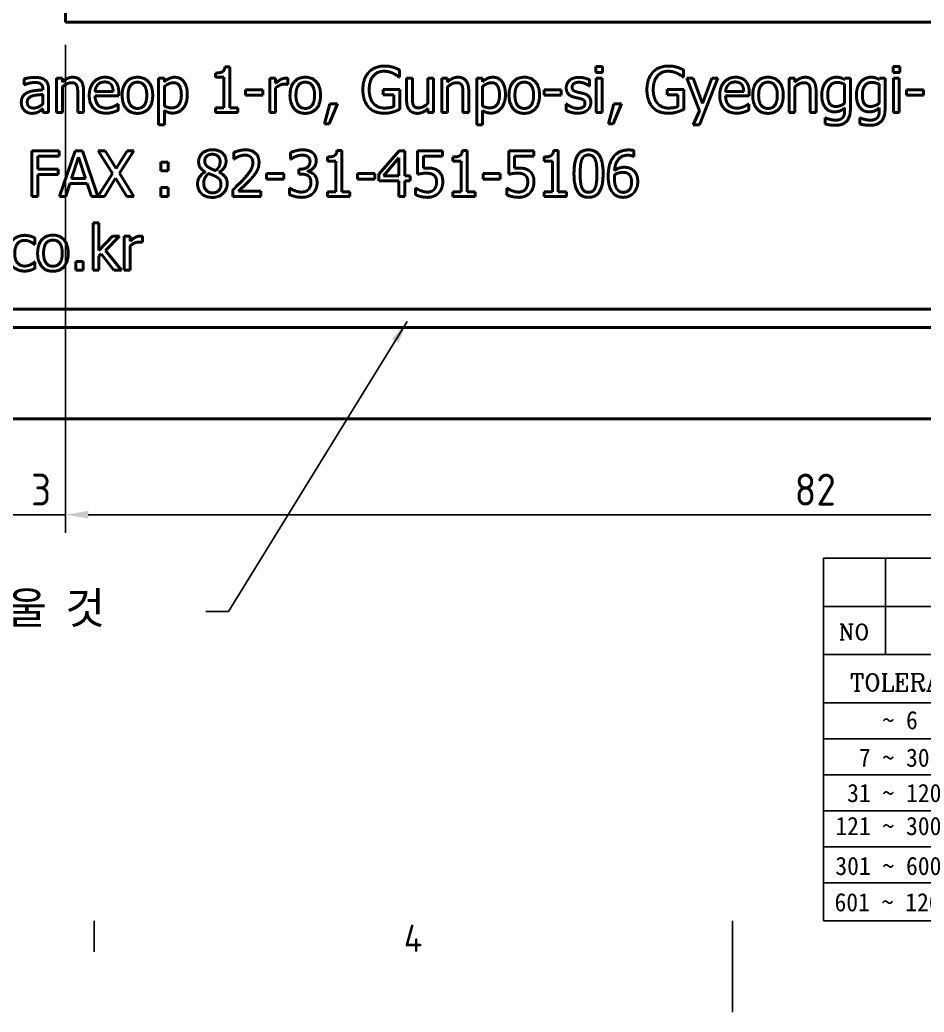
# Model space of a CAD drawing. Header units: millimetres. Extents: x 0 to 210, y 0 to 149.
# Drawn here: x 65.9 to 115.5, y 0 to 54.4 of the extents above; entities that cross this region are included whole.
import ezdxf
from ezdxf.enums import TextEntityAlignment as Align

# ---------------------------------------------------------------- set-up
doc = ezdxf.new("R2010")
doc.units = ezdxf.units.MM
doc.header["$LTSCALE"] = 0.5
doc.layers.get('0').update_dxf_attribs({"color": 3, "lineweight": 25})
for name, color, linetype, lineweight in [('가시적인 것(ISO)', 3, 'Continuous', 40), ('경계(ISO)', 7, 'Continuous', 25), ('기호(ISO)', 5, 'Continuous', 25), ('제목(ISO)', 5, 'Continuous', 50), ('치수(ISO)', 2, 'Continuous', 25)]:
    doc.layers.add(name, color=color, linetype=linetype, lineweight=lineweight)
doc.styles.add('HAN_291', font='')
doc.styles.add('RC_284', font='ROMANC.shx')
doc.styles.add('RC_287', font='ROMANC.shx')
doc.styles.add('문자 텍스트_PSTEK_POSCO', font='isocp.shx')
doc.styles.add('치수 텍스트_PSTEK_POSCO', font='isocp.shx')
doc.styles.add('텍스트 스타일198', font='tahoma.ttf')
doc.styles.get('HAN_291').set_extended_font_data('GulimChe')
doc.dimstyles.new('치수_PSTEK_POSCO', dxfattribs={"dimscale": 0.5, "dimtxt": 3.5, "dimasz": 2.5, "dimexe": 2, "dimexo": 2.5, "dimgap": 1, "dimtad": 1, "dimrnd": 1e-08, "dimdsep": 46, "dimtxsty": '치수 텍스트_PSTEK_POSCO', "dimcen": 0.09, "dimdle": 10, "dimclrd": 7, "dimclre": 7, "dimclrt": 2, "dimadec": 1, "dimazin": 2, "dimtfac": 1, "dimtmove": 0, "dimatfit": 3, "dimfxl": 0, "dimtolj": 1, "dimlwd": -1, "dimlwe": -1, "dimarcsym": 0})
doc.dimstyles.new('치수_PSTEK_POSCO$7', dxfattribs={"dimscale": 0.5, "dimtxt": 3.5, "dimasz": 2.5, "dimexe": 2, "dimexo": 2.5, "dimgap": 1, "dimtad": 1, "dimrnd": 1e-08, "dimdsep": 46, "dimtxsty": '치수 텍스트_PSTEK_POSCO', "dimcen": 0.09, "dimdle": 10, "dimclrd": 7, "dimclre": 7, "dimclrt": 2, "dimadec": 1, "dimazin": 2, "dimtfac": 1, "dimtmove": 0, "dimatfit": 3, "dimfxl": 0, "dimtolj": 1, "dimlwd": -1, "dimlwe": -1, "dimarcsym": 0})

# ---------------------------------------------------------------- blocks, each defined once
blk = doc.blocks.new('경계 Default Border')
at = {"layer": '경계(ISO)'}
blk.add_line((140, 10), (140, 6.6), dxfattribs=at)
at = {"layer": '경계(ISO)', "flags": 128}
blk.add_lwpolyline([(210, 0), (210, 10)], dxfattribs=at)
at = {"layer": '경계(ISO)', "color": 2, "insert": (173.97, 6.6), "char_height": 3, "attachment_point": 7, "style": '문자 텍스트_PSTEK_POSCO'}
blk.add_mtext('4', dxfattribs=at)
blk = doc.blocks.new('제목 블록 PSTEK')
at = {"color": 180}
for p, q in [((182.48, 11.79), (182.48, 51.57)), ((182.48, 51.57), (372.48, 51.57)), ((189.27, 51.57), (189.27, 41.01)), ((182.48, 46.29), (372.48, 46.29)), ((182.48, 41.01), (206.45, 41.01)), ((182.48, 35.73), (206.45, 35.73)), ((182.48, 31.78), (206.45, 31.78)), ((182.48, 27.83), (206.45, 27.83)), ((182.48, 23.88), (206.45, 23.88)), ((182.48, 19.93), (206.45, 19.93)), ((182.48, 15.98), (206.45, 15.98)), ((182.48, 11.79), (372.48, 11.79))]:
    blk.add_line(p, q, dxfattribs=at)
at = {"layer": '제목(ISO)', "lineweight": 18}
blk.add_line((182.48, 35.73), (182.48, 11.79), dxfattribs=at)
at = {"color": 2}
for s, height, style, p in [('NO', 1.742, 'RC_284', (184.14, 42.62)), (' TOLERANCE', 1.9, 'RC_287', (184.09, 37.01)), ('    ~ 6', 2, 'HAN_291', (183.77, 32.82)), ('  7 ~ 30', 2, 'HAN_291', (183.77, 28.71)), (' 31 ~ 120', 2, 'HAN_291', (183.77, 24.83)), ('121 ~ 300', 2, 'HAN_291', (183.77, 21.21)), ('301 ~ 600', 2, 'HAN_291', (183.77, 16.83)), ('601 ~ 1200', 2, 'HAN_291', (183.68, 12.85))]:
    blk.add_text(s, height=height, dxfattribs=dict(at, style=style)).set_placement(p)
at = {"layer": '제목(ISO)', "color": 7, "style": '텍스트 스타일198'}
for tag, p in [('4._COLOR_001', (314.54, 49.66)), ('설명_001', (234.44, 47.92)), ('재질_001', (290.6, 47.93)), ('질량\\P3;_001', (350.3, 48.16)), ('부품_번호_001', (195.92, 47.68)), ("3._Q'TY_001", (312.71, 47.92)), ('4._COLOR_002', (325.03, 46.24)), ('1._MODEL_NAME_001', (331.94, 37.37)), ('제목_001', (338.54, 32.15)), ('부품_번호_001', (334.58, 26.81)), ('설계자_001', (210.68, 25.23)), ('프로젝트_001', (270.82, 16.73)), ('시트_크기_001', (260.81, 14.84)), ('작성_날짜_001', (207.73, 13.27)), ('프로젝트_002', (274.99, 13.26))]:
    blk.add_attdef(tag, p, '', height=2, dxfattribs=at)
for tag, p in [('점검자', (231.18, 26.23)), ('엔지니어링_승인자', (247.67, 26.23)), ('점검_날짜', (231.18, 14.27)), ('엔지니어링_승인_날짜', (247.67, 14.27))]:
    blk.add_attdef(tag, text='', height=2, dxfattribs=at).set_placement(p, align=Align.MIDDLE_CENTER)
blk = doc.blocks.new('*D29')
at = {"layer": 'Defpoints', "color": 0}
for p in [(65.426, 54.297), (68.426, 54.297), (68.426, 27.283)]:
    blk.add_point(p, dxfattribs=at)
at = {"layer": '치수(ISO)', "color": 7}
for p, q in [((65.426, 53.047), (65.426, 26.283)), ((68.426, 53.047), (68.426, 26.283)), ((64.176, 27.283), (62.926, 27.283)), ((65.426, 27.283), (68.426, 27.283)), ((69.676, 27.283), (70.926, 27.283))]:
    blk.add_line(p, q, dxfattribs=at)
for points in [[(64.176, 27.491), (64.176, 27.074), (65.426, 27.283)], [(69.676, 27.491), (69.676, 27.074), (68.426, 27.283)]]:
    blk.add_solid(points, dxfattribs=at)
at = {"layer": '치수(ISO)', "color": 2, "insert": (66.54, 28.658), "char_height": 1.75, "attachment_point": 4, "style": '치수 텍스트_PSTEK_POSCO'}
blk.add_mtext('\\A1;3', dxfattribs=at)
blk = doc.blocks.new('*D30')
at = {"layer": 'Defpoints', "color": 0}
for p in [(68.426, 54.297), (150.426, 54.297), (150.426, 27.283)]:
    blk.add_point(p, dxfattribs=at)
at = {"layer": '치수(ISO)', "color": 7}
for p, q in [((68.426, 53.047), (68.426, 26.283)), ((150.426, 53.047), (150.426, 26.283)), ((69.676, 27.283), (149.176, 27.283))]:
    blk.add_line(p, q, dxfattribs=at)
for points in [[(69.676, 27.491), (69.676, 27.074), (68.426, 27.283)], [(149.176, 27.491), (149.176, 27.074), (150.426, 27.283)]]:
    blk.add_solid(points, dxfattribs=at)
at = {"layer": '치수(ISO)', "color": 2, "insert": (108.416, 28.658), "char_height": 1.75, "attachment_point": 4, "style": '치수 텍스트_PSTEK_POSCO'}
blk.add_mtext('\\A1;82', dxfattribs=at)

msp = doc.modelspace()

# ---------------------------------------------------------------- linework, layer by layer
at = {"layer": '가시적인 것(ISO)'}
for p, q in [((68.4263, 54.2973), (68.4263, 92.5473)), ((150.4263, 54.2973), (68.4263, 54.2973)), ((77.1767, 51.8542), (77.436, 51.8542)), ((77.436, 51.8542), (77.436, 49.6014)), ((97.5171, 51.5341), (97.5171, 51.8623)), ((97.5171, 51.8623), (97.8757, 51.8623)), ((97.8757, 51.8623), (97.8757, 51.5341)), ((113.8177, 51.5341), (113.8177, 51.8623)), ((113.8177, 51.8623), (114.1763, 51.8623)), ((114.1763, 51.8623), (114.1763, 51.5341)), ((66.1577, 50.8595), (66.1577, 51.1816)), ((67.9445, 49.3461), (67.9445, 51.2221)), ((67.9445, 51.2221), (68.2606, 51.2221)), ((68.2606, 51.2221), (68.2606, 51.0135)), ((73.5361, 48.6553), (73.5361, 51.2221)), ((73.5361, 51.2221), (73.8522, 51.2221)), ((73.8522, 51.2221), (73.8522, 51.0256)), ((76.6601, 51.2768), (76.6601, 51.5058)), ((77.1139, 51.2768), (76.6601, 51.2768)), ((77.1139, 49.6014), (77.1139, 51.2768)), ((79.6342, 49.3461), (79.6342, 51.2221)), ((79.6342, 51.2221), (79.9502, 51.2221)), ((79.9502, 51.2221), (79.9502, 50.9426)), ((80.6289, 51.212), (80.6289, 50.8838)), ((86.7472, 51.2748), (86.7188, 51.2748)), ((86.7472, 51.676), (86.7472, 51.2748)), ((87.1362, 50.0046), (87.1362, 51.2221)), ((87.1362, 51.2221), (87.4522, 51.2221)), ((87.4522, 51.2221), (87.4522, 50.1525)), ((88.293, 49.8202), (88.293, 51.2221)), ((88.293, 51.2221), (88.609, 51.2221)), ((88.609, 51.2221), (88.609, 49.3461)), ((89.0669, 51.2221), (89.3829, 51.2221)), ((89.0669, 49.3461), (89.0669, 51.2221)), ((89.3829, 51.2221), (89.3829, 51.0135)), ((90.9834, 51.2221), (91.2995, 51.2221)), ((90.9834, 48.6553), (90.9834, 51.2221)), ((91.2995, 51.2221), (91.2995, 51.0256)), ((97.8757, 51.5341), (97.5171, 51.5341)), ((97.5373, 49.3461), (97.5373, 51.2221)), ((97.5373, 51.2221), (97.8534, 51.2221)), ((97.8534, 51.2221), (97.8534, 49.3461)), ((102.3246, 51.2748), (102.2962, 51.2748)), ((102.3246, 51.676), (102.3246, 51.2748)), ((103.1897, 49.4373), (102.509, 51.2221)), ((102.509, 51.2221), (102.8493, 51.2221)), ((102.8493, 51.2221), (103.3619, 49.8324)), ((104.2006, 51.2221), (103.1917, 48.6553)), ((103.3619, 49.8324), (103.8724, 51.2221)), ((103.8724, 51.2221), (104.2006, 51.2221)), ((108.1147, 51.2221), (108.4308, 51.2221)), ((108.1147, 49.3461), (108.1147, 51.2221)), ((108.4308, 51.2221), (108.4308, 51.0135)), ((111.1577, 51.1431), (111.1759, 51.2221)), ((111.1759, 51.2221), (111.4737, 51.2221)), ((111.4737, 51.2221), (111.4737, 49.5609)), ((113.058, 51.1431), (113.0762, 51.2221)), ((113.0762, 51.2221), (113.374, 51.2221)), ((113.374, 51.2221), (113.374, 49.5609)), ((114.1763, 51.5341), (113.8177, 51.5341)), ((113.838, 49.3461), (113.838, 51.2221)), ((113.838, 51.2221), (114.154, 51.2221)), ((114.154, 51.2221), (114.154, 49.3461)), ((66.1759, 50.8595), (66.1577, 50.8595)), ((67.1848, 50.5799), (67.1848, 50.6407)), ((67.5009, 50.6285), (67.5009, 49.3461)), ((68.2606, 50.7481), (68.2606, 49.3461)), ((73.8522, 50.7623), (73.8522, 49.6966)), ((79.9502, 50.6772), (79.9502, 49.3461)), ((80.6289, 50.8838), (80.6127, 50.8838)), ((89.3829, 50.7481), (89.3829, 49.3461)), ((91.2995, 50.7623), (91.2995, 49.6966)), ((97.1686, 50.7926), (97.1524, 50.7926)), ((97.1686, 51.131), (97.1686, 50.7926)), ((108.4308, 50.7481), (108.4308, 49.3461)), ((111.1577, 49.8546), (111.1577, 50.8858)), ((113.058, 49.8546), (113.058, 50.8858)), ((67.1848, 49.808), (67.1848, 50.3287)), ((69.1013, 49.3461), (69.1013, 50.4158)), ((69.4174, 50.5637), (69.4174, 49.3461)), ((70.0515, 50.4928), (71.0422, 50.4928)), ((71.3501, 50.2517), (70.0515, 50.2517)), ((71.3501, 50.4239), (71.3501, 50.2517)), ((78.3092, 50.2882), (78.3092, 50.5921)), ((78.3092, 50.5921), (79.2553, 50.5921)), ((79.2553, 50.2882), (78.3092, 50.2882)), ((79.2553, 50.5921), (79.2553, 50.2882)), ((85.8497, 50.3125), (85.8497, 50.6042)), ((85.8497, 50.6042), (86.7573, 50.6042)), ((86.4291, 50.3125), (85.8497, 50.3125)), ((86.4291, 49.6662), (86.4291, 50.3125)), ((86.7573, 50.6042), (86.7573, 49.5123)), ((90.2237, 49.3461), (90.2237, 50.4158)), ((90.5398, 50.5637), (90.5398, 49.3461)), ((94.6727, 50.2882), (94.6727, 50.5921)), ((94.6727, 50.5921), (95.6188, 50.5921)), ((95.6188, 50.2882), (94.6727, 50.2882)), ((95.6188, 50.5921), (95.6188, 50.2882)), ((101.4271, 50.3125), (101.4271, 50.6042)), ((101.4271, 50.6042), (102.3347, 50.6042)), ((102.0065, 50.3125), (101.4271, 50.3125)), ((102.0065, 49.6662), (102.0065, 50.3125)), ((102.3347, 50.6042), (102.3347, 49.5123)), ((104.6301, 50.4928), (105.6208, 50.4928)), ((105.9287, 50.2517), (104.6301, 50.2517)), ((105.9287, 50.4239), (105.9287, 50.2517)), ((109.2715, 49.3461), (109.2715, 50.4158)), ((109.5876, 50.5637), (109.5876, 49.3461)), ((114.541, 50.2882), (114.541, 50.5921)), ((114.541, 50.5921), (115.4871, 50.5921)), ((115.4871, 50.2882), (114.541, 50.2882)), ((115.4871, 50.5921), (115.4871, 50.2882)), ((67.1848, 49.3461), (67.1848, 49.5447)), ((71.2974, 49.806), (71.3157, 49.806)), ((71.3157, 49.806), (71.3157, 49.4616)), ((76.6601, 49.3461), (76.6601, 49.6014)), ((76.6601, 49.6014), (77.1139, 49.6014)), ((77.436, 49.6014), (77.8797, 49.6014)), ((77.8797, 49.6014), (77.8797, 49.3461)), ((82.6346, 48.7242), (82.9304, 49.8243)), ((83.3497, 49.8243), (82.8797, 48.7242)), ((82.9304, 49.8243), (83.3497, 49.8243)), ((88.293, 49.3461), (88.293, 49.5528)), ((95.8821, 49.4596), (95.8821, 49.8141)), ((95.8821, 49.8141), (95.8983, 49.8141)), ((98.212, 48.7242), (98.5077, 49.8243)), ((98.9271, 49.8243), (98.4571, 48.7242)), ((98.5077, 49.8243), (98.9271, 49.8243)), ((105.8761, 49.806), (105.8943, 49.806)), ((105.8943, 49.806), (105.8943, 49.4616)), ((111.1577, 49.4312), (111.1577, 49.5953)), ((113.058, 49.4312), (113.058, 49.5953)), ((67.5009, 49.3461), (67.1848, 49.3461)), ((68.2606, 49.3461), (67.9445, 49.3461)), ((69.4174, 49.3461), (69.1013, 49.3461)), ((73.8522, 49.4414), (73.8522, 48.6553)), ((77.8797, 49.3461), (76.6601, 49.3461)), ((79.9502, 49.3461), (79.6342, 49.3461)), ((88.609, 49.3461), (88.293, 49.3461)), ((89.3829, 49.3461), (89.0669, 49.3461)), ((90.5398, 49.3461), (90.2237, 49.3461)), ((91.2995, 49.4414), (91.2995, 48.6553)), ((97.8534, 49.3461), (97.5373, 49.3461)), ((102.8534, 48.6553), (103.1897, 49.4373)), ((108.4308, 49.3461), (108.1147, 49.3461)), ((109.5876, 49.3461), (109.2715, 49.3461)), ((110.0819, 48.7181), (110.0819, 49.0463)), ((110.0819, 49.0463), (110.0981, 49.0463)), ((111.9822, 48.7181), (111.9822, 49.0463)), ((111.9822, 49.0463), (111.9984, 49.0463)), ((114.154, 49.3461), (113.838, 49.3461)), ((73.8522, 48.6553), (73.5361, 48.6553)), ((82.8797, 48.7242), (82.6346, 48.7242)), ((91.2995, 48.6553), (90.9834, 48.6553)), ((98.4571, 48.7242), (98.212, 48.7242)), ((103.1917, 48.6553), (102.8534, 48.6553)), ((66.5851, 44.7406), (66.5851, 47.2406)), ((66.5851, 47.2406), (68.0803, 47.2406)), ((68.0803, 46.9448), (66.9174, 46.9448)), ((66.9174, 46.9448), (66.9174, 46.2398)), ((68.0803, 47.2406), (68.0803, 46.9448)), ((68.1086, 44.7406), (68.9514, 47.2406)), ((69.1479, 46.9002), (68.763, 45.7232)), ((68.9514, 47.2406), (69.3607, 47.2406)), ((69.5349, 45.7232), (69.1479, 46.9002)), ((69.3607, 47.2406), (70.2027, 44.7427)), ((70.9976, 45.9926), (70.2257, 47.2406)), ((70.2257, 47.2406), (70.6066, 47.2406)), ((70.6066, 47.2406), (71.2022, 46.2621)), ((71.2022, 46.2621), (71.81, 47.2406)), ((72.1686, 47.2406), (71.3866, 46.0088)), ((71.81, 47.2406), (72.1686, 47.2406)), ((77.6569, 46.7868), (77.6569, 47.1433)), ((80.7768, 46.7847), (80.7768, 47.1393)), ((82.8007, 46.6713), (82.8007, 46.9002)), ((83.3173, 47.2487), (83.5766, 47.2487)), ((83.5766, 47.2487), (83.5766, 44.9959)), ((85.6127, 45.9521), (86.731, 47.2406)), ((86.7168, 46.8455), (85.8761, 45.869)), ((86.7168, 45.869), (86.7168, 46.8455)), ((86.731, 47.2406), (87.0389, 47.2406)), ((87.0389, 47.2406), (87.0389, 45.869)), ((87.7338, 45.9521), (87.7338, 47.2406)), ((87.7338, 47.2406), (89.1054, 47.2406)), ((89.1054, 46.9468), (88.056, 46.9468)), ((88.056, 46.9468), (88.056, 46.2803)), ((89.1054, 47.2406), (89.1054, 46.9468)), ((89.6767, 46.6713), (89.6767, 46.9002)), ((90.1933, 47.2487), (90.4526, 47.2487)), ((90.4526, 47.2487), (90.4526, 44.9959)), ((92.7338, 45.9521), (92.7338, 47.2406)), ((92.7338, 47.2406), (94.1054, 47.2406)), ((94.1054, 46.9468), (93.056, 46.9468)), ((93.056, 46.9468), (93.056, 46.2803)), ((94.1054, 47.2406), (94.1054, 46.9468)), ((94.6767, 46.6713), (94.6767, 46.9002)), ((95.1933, 47.2487), (95.4526, 47.2487)), ((95.4526, 47.2487), (95.4526, 44.9959)), ((99.5957, 46.9306), (99.5815, 46.9306)), ((99.5957, 47.2527), (99.5957, 46.9306)), ((73.6637, 46.1385), (73.6637, 46.6166)), ((73.6637, 46.6166), (74.0649, 46.6166)), ((74.0649, 46.6166), (74.0649, 46.1385)), ((77.6751, 46.7868), (77.6569, 46.7868)), ((80.797, 46.7847), (80.7768, 46.7847)), ((83.2545, 46.6713), (82.8007, 46.6713)), ((83.2545, 44.9959), (83.2545, 46.6713)), ((90.1305, 46.6713), (89.6767, 46.6713)), ((90.1305, 44.9959), (90.1305, 46.6713)), ((95.1305, 46.6713), (94.6767, 46.6713)), ((95.1305, 44.9959), (95.1305, 46.6713)), ((66.9174, 46.2398), (68.0316, 46.2398)), ((68.0316, 45.944), (66.9174, 45.944)), ((66.9174, 45.944), (66.9174, 44.7406)), ((68.0316, 46.2398), (68.0316, 45.944)), ((68.763, 45.7232), (69.5349, 45.7232)), ((70.2027, 44.7427), (70.9976, 45.9926)), ((71.1799, 45.7373), (70.56, 44.7406)), ((71.7877, 44.7406), (71.1799, 45.7373)), ((71.3866, 46.0088), (72.1686, 44.7406)), ((74.0649, 46.1385), (73.6637, 46.1385)), ((76.0928, 46.0757), (76.0928, 46.0858)), ((76.8546, 46.0716), (76.8546, 46.0615)), ((79.4498, 45.6826), (79.4498, 45.9865)), ((79.4498, 45.9865), (80.3959, 45.9865)), ((80.3959, 45.9865), (80.3959, 45.6826)), ((81.2184, 45.9582), (81.2184, 46.2357)), ((81.2184, 46.2357), (81.3299, 46.2357)), ((81.3603, 45.9582), (81.2184, 45.9582)), ((81.7168, 46.1304), (81.7168, 46.1061)), ((84.4498, 45.6826), (84.4498, 45.9865)), ((84.4498, 45.9865), (85.3959, 45.9865)), ((85.3959, 45.9865), (85.3959, 45.6826)), ((85.6127, 45.5996), (85.6127, 45.9521)), ((85.8761, 45.869), (86.7168, 45.869)), ((87.0389, 45.869), (87.3368, 45.869)), ((87.3368, 45.869), (87.3368, 45.5996)), ((91.3258, 45.6826), (91.3258, 45.9865)), ((91.3258, 45.9865), (92.2719, 45.9865)), ((92.2719, 45.9865), (92.2719, 45.6826)), ((68.6718, 45.4395), (68.4449, 44.7406)), ((69.6261, 45.4395), (68.6718, 45.4395)), ((69.853, 44.7406), (69.6261, 45.4395)), ((73.6637, 44.7406), (73.6637, 45.2187)), ((73.6637, 45.2187), (74.0649, 45.2187)), ((74.0649, 45.2187), (74.0649, 44.7406)), ((80.3959, 45.6826), (79.4498, 45.6826)), ((80.7079, 44.8419), (80.7079, 45.1964)), ((80.7079, 45.1964), (80.7322, 45.1964)), ((85.3959, 45.6826), (84.4498, 45.6826)), ((86.7168, 45.5996), (85.6127, 45.5996)), ((86.7168, 44.7406), (86.7168, 45.5996)), ((87.3368, 45.5996), (87.0389, 45.5996)), ((87.0389, 45.5996), (87.0389, 44.7406)), ((87.6305, 44.8297), (87.6305, 45.1843)), ((87.6305, 45.1843), (87.6548, 45.1843)), ((92.2719, 45.6826), (91.3258, 45.6826)), ((92.6305, 44.8297), (92.6305, 45.1843)), ((92.6305, 45.1843), (92.6548, 45.1843)), ((66.9174, 44.7406), (66.5851, 44.7406)), ((68.4449, 44.7406), (68.1086, 44.7406)), ((70.56, 44.7406), (69.853, 44.7406)), ((72.1686, 44.7406), (71.7877, 44.7406)), ((74.0649, 44.7406), (73.6637, 44.7406)), ((77.6042, 44.7406), (77.6042, 45.0951)), ((79.1459, 44.7406), (77.6042, 44.7406)), ((77.9182, 45.0303), (79.1459, 45.0303)), ((79.1459, 45.0303), (79.1459, 44.7406)), ((82.8007, 44.7406), (82.8007, 44.9959)), ((82.8007, 44.9959), (83.2545, 44.9959)), ((84.0203, 44.7406), (82.8007, 44.7406)), ((83.5766, 44.9959), (84.0203, 44.9959)), ((84.0203, 44.9959), (84.0203, 44.7406)), ((87.0389, 44.7406), (86.7168, 44.7406)), ((89.6767, 44.7406), (89.6767, 44.9959)), ((89.6767, 44.9959), (90.1305, 44.9959)), ((90.8963, 44.7406), (89.6767, 44.7406)), ((90.4526, 44.9959), (90.8963, 44.9959)), ((90.8963, 44.9959), (90.8963, 44.7406)), ((94.6767, 44.7406), (94.6767, 44.9959)), ((94.6767, 44.9959), (95.1305, 44.9959)), ((95.8963, 44.7406), (94.6767, 44.7406)), ((95.4526, 44.9959), (95.8963, 44.9959)), ((95.8963, 44.9959), (95.8963, 44.7406)), ((69.9421, 40.6859), (69.9421, 43.2973)), ((69.9421, 43.2973), (70.2581, 43.2973)), ((70.2581, 43.2973), (70.2581, 41.7698)), ((66.7472, 42.4606), (66.7472, 42.1061)), ((70.2581, 41.7698), (70.9996, 42.5619)), ((71.3927, 42.5619), (70.6228, 41.7779)), ((70.9996, 42.5619), (71.3927, 42.5619)), ((71.654, 42.5619), (71.9701, 42.5619)), ((71.654, 40.6859), (71.654, 42.5619)), ((71.9701, 42.5619), (71.9701, 42.2823)), ((72.6487, 42.5518), (72.6487, 42.2236)), ((66.7472, 42.1061), (66.729, 42.1061)), ((71.9701, 42.0169), (71.9701, 40.6859)), ((72.6487, 42.2236), (72.6325, 42.2236)), ((70.3838, 41.5915), (70.2581, 41.4699)), ((70.2581, 41.4699), (70.2581, 40.6859)), ((71.0807, 40.6859), (70.3838, 41.5915)), ((70.6228, 41.7779), (71.496, 40.6859)), ((66.729, 41.1458), (66.7472, 41.1458)), ((66.7472, 41.1458), (66.7472, 40.7912)), ((68.9899, 40.6859), (68.9899, 41.164)), ((68.9899, 41.164), (69.391, 41.164)), ((69.391, 41.164), (69.391, 40.6859)), ((69.391, 40.6859), (68.9899, 40.6859)), ((70.2581, 40.6859), (69.9421, 40.6859)), ((71.496, 40.6859), (71.0807, 40.6859)), ((71.9701, 40.6859), (71.654, 40.6859)), ((149.5102, 38.5473), (21.3424, 38.5473)), ((20.4263, 37.5473), (150.4263, 37.5473)), ((160.4263, 32.5473), (10.4263, 32.5473))]:
    msp.add_line(p, q, dxfattribs=at)
for points in [[(76.6601, 51.5058), (76.9174, 51.5058), (77.1605, 51.6516), (77.1767, 51.8542)], [(85.0657, 51.5483), (85.2176, 51.7124), (85.6633, 51.8907), (85.9287, 51.8907)], [(85.9287, 51.8907), (86.0564, 51.8907), (86.2873, 51.8542), (86.3927, 51.8218)], [(86.3927, 51.8218), (86.4778, 51.7975), (86.6844, 51.7084), (86.7472, 51.676)], [(100.6431, 51.5483), (100.795, 51.7124), (101.2407, 51.8907), (101.5061, 51.8907)], [(101.5061, 51.8907), (101.6338, 51.8907), (101.8647, 51.8542), (101.9701, 51.8218)], [(101.9701, 51.8218), (102.0551, 51.7975), (102.2618, 51.7084), (102.3246, 51.676)], [(66.1577, 51.1816), (66.2448, 51.2059), (66.571, 51.2667), (66.731, 51.2667)], [(66.731, 51.2667), (66.9255, 51.2667), (67.1909, 51.2059), (67.2962, 51.1269)], [(68.2606, 51.0135), (68.4024, 51.1411), (68.6759, 51.2748), (68.8299, 51.2748)], [(68.8299, 51.2748), (69.1054, 51.2748), (69.4174, 50.9102), (69.4174, 50.5637)], [(69.7314, 50.274), (69.7314, 50.7319), (70.2116, 51.2748), (70.5985, 51.2748)], [(70.5985, 51.2748), (70.7727, 51.2748), (71.0422, 51.1735), (71.1415, 51.0662)], [(71.5365, 50.2841), (71.5365, 50.7542), (71.9984, 51.2748), (72.3752, 51.2748)], [(72.3752, 51.2748), (72.7561, 51.2748), (73.212, 50.7562), (73.212, 50.2841)], [(73.8522, 51.0256), (73.9697, 51.133), (74.2573, 51.2748), (74.4255, 51.2748)], [(74.4255, 51.2748), (74.7476, 51.2748), (75.1082, 50.7643), (75.1082, 50.3348)], [(79.9502, 50.9426), (80.1224, 51.0965), (80.3797, 51.2221), (80.5013, 51.2221)], [(80.5013, 51.2221), (80.5499, 51.2221), (80.5985, 51.2181), (80.6289, 51.212)], [(80.7403, 50.2841), (80.7403, 50.7542), (81.2022, 51.2748), (81.5791, 51.2748)], [(81.5791, 51.2748), (81.9599, 51.2748), (82.4158, 50.7562), (82.4158, 50.2841)], [(84.7375, 50.5982), (84.7375, 50.9), (84.9077, 51.3781), (85.0657, 51.5483)], [(85.8902, 51.603), (85.5296, 51.603), (85.0839, 51.0601), (85.0839, 50.6083)], [(86.4028, 51.4855), (86.3015, 51.5362), (86.0402, 51.603), (85.8902, 51.603)], [(86.7188, 51.2748), (86.656, 51.3295), (86.5244, 51.4288), (86.4028, 51.4855)], [(89.3829, 51.0135), (89.5248, 51.1411), (89.7983, 51.2748), (89.9522, 51.2748)], [(89.9522, 51.2748), (90.2278, 51.2748), (90.5398, 50.9102), (90.5398, 50.5637)], [(91.2995, 51.0256), (91.417, 51.133), (91.7047, 51.2748), (91.8728, 51.2748)], [(91.8728, 51.2748), (92.1949, 51.2748), (92.5556, 50.7643), (92.5556, 50.3348)], [(92.75, 50.2841), (92.75, 50.7542), (93.212, 51.2748), (93.5888, 51.2748)], [(93.5888, 51.2748), (93.9697, 51.2748), (94.4255, 50.7562), (94.4255, 50.2841)], [(95.8902, 50.6934), (95.8902, 50.9486), (96.2731, 51.2667), (96.5892, 51.2667)], [(96.5892, 51.2667), (96.7452, 51.2667), (97.0612, 51.1897), (97.1686, 51.131)], [(100.3149, 50.5982), (100.3149, 50.9), (100.4851, 51.3781), (100.6431, 51.5483)], [(101.4676, 51.603), (101.107, 51.603), (100.6613, 51.0601), (100.6613, 50.6083)], [(101.9802, 51.4855), (101.8789, 51.5362), (101.6175, 51.603), (101.4676, 51.603)], [(102.2962, 51.2748), (102.2334, 51.3295), (102.1017, 51.4288), (101.9802, 51.4855)], [(104.31, 50.274), (104.31, 50.7319), (104.7902, 51.2748), (105.1771, 51.2748)], [(105.1771, 51.2748), (105.3513, 51.2748), (105.6208, 51.1735), (105.7201, 51.0662)], [(106.1151, 50.2841), (106.1151, 50.7542), (106.577, 51.2748), (106.9539, 51.2748)], [(106.9539, 51.2748), (107.3347, 51.2748), (107.7906, 50.7562), (107.7906, 50.2841)], [(108.4308, 51.0135), (108.5726, 51.1411), (108.8461, 51.2748), (109, 51.2748)], [(109, 51.2748), (109.2756, 51.2748), (109.5876, 50.9102), (109.5876, 50.5637)], [(110.1427, 51.0236), (110.248, 51.1431), (110.5377, 51.2748), (110.6917, 51.2748)], [(110.6917, 51.2748), (110.8376, 51.2748), (111.0503, 51.2059), (111.1577, 51.1431)], [(112.043, 51.0236), (112.1483, 51.1431), (112.438, 51.2748), (112.592, 51.2748)], [(112.592, 51.2748), (112.7379, 51.2748), (112.9506, 51.2059), (113.058, 51.1431)], [(66.729, 50.9871), (66.6196, 50.9871), (66.3238, 50.9223), (66.1759, 50.8595)], [(67.0572, 50.9243), (66.9964, 50.9628), (66.8222, 50.9871), (66.729, 50.9871)], [(67.1848, 50.6407), (67.1848, 50.7501), (67.118, 50.8858), (67.0572, 50.9243)], [(67.2962, 51.1269), (67.3996, 51.0499), (67.5009, 50.8048), (67.5009, 50.6285)], [(68.7468, 50.975), (68.6293, 50.975), (68.3801, 50.8494), (68.2606, 50.7481)], [(69.0406, 50.8352), (69.0021, 50.9061), (68.8643, 50.975), (68.7468, 50.975)], [(69.1013, 50.4158), (69.1013, 50.5455), (69.077, 50.7683), (69.0406, 50.8352)], [(70.2055, 50.8676), (70.1346, 50.7926), (70.0616, 50.6123), (70.0515, 50.4928)], [(70.5803, 51.0155), (70.4547, 51.0155), (70.2784, 50.9405), (70.2055, 50.8676)], [(70.9348, 50.8696), (70.8801, 50.9405), (70.7079, 51.0155), (70.5803, 51.0155)], [(71.0422, 50.4928), (71.0381, 50.6204), (70.9855, 50.8068), (70.9348, 50.8696)], [(71.1415, 51.0662), (71.2427, 50.9588), (71.3501, 50.6488), (71.3501, 50.4239)], [(72.3752, 51.0033), (72.1301, 51.0033), (71.8627, 50.6488), (71.8627, 50.2841)], [(72.8858, 50.2841), (72.8858, 50.6488), (72.6204, 51.0033), (72.3752, 51.0033)], [(74.3485, 50.975), (74.2148, 50.975), (73.9636, 50.8555), (73.8522, 50.7623)], [(74.7821, 50.2983), (74.7821, 50.6204), (74.5774, 50.975), (74.3485, 50.975)], [(80.4425, 50.898), (80.3149, 50.898), (80.0637, 50.7866), (79.9502, 50.6772)], [(80.6127, 50.8838), (80.5762, 50.8939), (80.4972, 50.898), (80.4425, 50.898)], [(81.5791, 51.0033), (81.3339, 51.0033), (81.0665, 50.6488), (81.0665, 50.2841)], [(82.0896, 50.2841), (82.0896, 50.6488), (81.8242, 51.0033), (81.5791, 51.0033)], [(89.8692, 50.975), (89.7517, 50.975), (89.5025, 50.8494), (89.3829, 50.7481)], [(90.1629, 50.8352), (90.1244, 50.9061), (89.9867, 50.975), (89.8692, 50.975)], [(90.2237, 50.4158), (90.2237, 50.5455), (90.1994, 50.7683), (90.1629, 50.8352)], [(91.7958, 50.975), (91.6621, 50.975), (91.4109, 50.8555), (91.2995, 50.7623)], [(92.2294, 50.2983), (92.2294, 50.6204), (92.0248, 50.975), (91.7958, 50.975)], [(93.5888, 51.0033), (93.3436, 51.0033), (93.0762, 50.6488), (93.0762, 50.2841)], [(94.0993, 50.2841), (94.0993, 50.6488), (93.8339, 51.0033), (93.5888, 51.0033)], [(96.2995, 50.1869), (96.0847, 50.2497), (95.8902, 50.509), (95.8902, 50.6934)], [(96.5831, 51.0013), (96.4271, 51.0013), (96.2124, 50.8696), (96.2124, 50.7379)], [(96.2124, 50.7379), (96.2124, 50.6184), (96.34, 50.5029), (96.4818, 50.4665)], [(97.1524, 50.7926), (97.0308, 50.8899), (96.7351, 51.0013), (96.5831, 51.0013)], [(104.7841, 50.8676), (104.7132, 50.7926), (104.6402, 50.6123), (104.6301, 50.4928)], [(105.1589, 51.0155), (105.0333, 51.0155), (104.857, 50.9405), (104.7841, 50.8676)], [(105.5134, 50.8696), (105.4587, 50.9405), (105.2865, 51.0155), (105.1589, 51.0155)], [(105.6208, 50.4928), (105.6167, 50.6204), (105.5641, 50.8068), (105.5134, 50.8696)], [(105.7201, 51.0662), (105.8214, 50.9588), (105.9287, 50.6488), (105.9287, 50.4239)], [(106.9539, 51.0033), (106.7087, 51.0033), (106.4413, 50.6488), (106.4413, 50.2841)], [(107.4644, 50.2841), (107.4644, 50.6488), (107.199, 51.0033), (106.9539, 51.0033)], [(108.917, 50.975), (108.7995, 50.975), (108.5503, 50.8494), (108.4308, 50.7481)], [(109.2107, 50.8352), (109.1722, 50.9061), (109.0345, 50.975), (108.917, 50.975)], [(109.2715, 50.4158), (109.2715, 50.5455), (109.2472, 50.7683), (109.2107, 50.8352)], [(109.9016, 50.3024), (109.9016, 50.5354), (110.0333, 50.896), (110.1427, 51.0236)], [(110.7423, 50.9912), (110.5033, 50.9912), (110.2278, 50.6387), (110.2278, 50.3085)], [(111.1577, 50.8858), (111.0402, 50.9426), (110.8416, 50.9912), (110.7423, 50.9912)], [(111.8019, 50.3024), (111.8019, 50.5354), (111.9336, 50.896), (112.043, 51.0236)], [(112.6427, 50.9912), (112.4036, 50.9912), (112.1281, 50.6387), (112.1281, 50.3085)], [(113.058, 50.8858), (112.9405, 50.9426), (112.7419, 50.9912), (112.6427, 50.9912)], [(66.0057, 49.8891), (66.0057, 50.0836), (66.1698, 50.3591), (66.3481, 50.4381)], [(66.6216, 50.2517), (66.496, 50.2132), (66.3319, 50.0532), (66.3319, 49.9114)], [(66.3481, 50.4381), (66.5061, 50.511), (66.9356, 50.5657), (67.1848, 50.5799)], [(67.1848, 50.3287), (67.0714, 50.3186), (66.729, 50.2841), (66.6216, 50.2517)], [(70.6755, 49.3036), (70.2257, 49.3036), (69.7314, 49.808), (69.7314, 50.274)], [(70.0515, 50.2517), (70.0515, 49.9256), (70.3797, 49.5791), (70.6714, 49.5791)], [(72.3752, 49.2935), (71.9842, 49.2935), (71.5365, 49.8263), (71.5365, 50.2841)], [(71.8627, 50.2841), (71.8627, 49.9296), (72.1301, 49.5649), (72.3752, 49.5649)], [(73.212, 50.2841), (73.212, 49.8101), (72.7561, 49.2935), (72.3752, 49.2935)], [(72.3752, 49.5649), (72.6184, 49.5649), (72.8858, 49.9235), (72.8858, 50.2841)], [(74.2654, 49.5933), (74.5106, 49.5933), (74.7821, 49.9539), (74.7821, 50.2983)], [(75.1082, 50.3348), (75.1082, 49.8648), (74.6605, 49.3097), (74.3181, 49.3097)], [(81.5791, 49.2935), (81.188, 49.2935), (80.7403, 49.8263), (80.7403, 50.2841)], [(81.0665, 50.2841), (81.0665, 49.9296), (81.3339, 49.5649), (81.5791, 49.5649)], [(82.4158, 50.2841), (82.4158, 49.8101), (81.9599, 49.2935), (81.5791, 49.2935)], [(81.5791, 49.5649), (81.8222, 49.5649), (82.0896, 49.9235), (82.0896, 50.2841)], [(85.0637, 49.6237), (84.9056, 49.7898), (84.7375, 50.2801), (84.7375, 50.5982)], [(85.0839, 50.6083), (85.0839, 50.3571), (85.2014, 49.9803), (85.3128, 49.8506)], [(87.4522, 50.1525), (87.4522, 50.0025), (87.4745, 49.806), (87.513, 49.7331)], [(91.7128, 49.5933), (91.9579, 49.5933), (92.2294, 49.9539), (92.2294, 50.2983)], [(92.5556, 50.3348), (92.5556, 49.8648), (92.1078, 49.3097), (91.7654, 49.3097)], [(93.5888, 49.2935), (93.1978, 49.2935), (92.75, 49.8263), (92.75, 50.2841)], [(93.0762, 50.2841), (93.0762, 49.9296), (93.3436, 49.5649), (93.5888, 49.5649)], [(94.4255, 50.2841), (94.4255, 49.8101), (93.9697, 49.2935), (93.5888, 49.2935)], [(93.5888, 49.5649), (93.8319, 49.5649), (94.0993, 49.9235), (94.0993, 50.2841)], [(96.6378, 50.1099), (96.577, 50.1241), (96.3825, 50.1646), (96.2995, 50.1869)], [(96.4818, 50.4665), (96.5507, 50.4482), (96.7249, 50.4118), (96.8201, 50.3895)], [(96.9154, 49.8445), (96.9154, 49.9559), (96.7938, 50.0714), (96.6378, 50.1099)], [(96.8201, 50.3895), (97.0268, 50.3368), (97.2375, 50.0957), (97.2375, 49.8871)], [(100.641, 49.6237), (100.483, 49.7898), (100.3149, 50.2801), (100.3149, 50.5982)], [(100.6613, 50.6083), (100.6613, 50.3571), (100.7788, 49.9803), (100.8902, 49.8506)], [(105.2541, 49.3036), (104.8043, 49.3036), (104.31, 49.808), (104.31, 50.274)], [(104.6301, 50.2517), (104.6301, 49.9256), (104.9583, 49.5791), (105.25, 49.5791)], [(106.9539, 49.2935), (106.5628, 49.2935), (106.1151, 49.8263), (106.1151, 50.2841)], [(106.4413, 50.2841), (106.4413, 49.9296), (106.7087, 49.5649), (106.9539, 49.5649)], [(107.7906, 50.2841), (107.7906, 49.8101), (107.3347, 49.2935), (106.9539, 49.2935)], [(106.9539, 49.5649), (107.197, 49.5649), (107.4644, 49.9235), (107.4644, 50.2841)], [(110.6005, 49.3785), (110.2804, 49.3785), (109.9016, 49.8546), (109.9016, 50.3024)], [(110.2278, 50.3085), (110.2278, 49.9965), (110.4364, 49.6703), (110.6714, 49.6703)], [(112.5009, 49.3785), (112.1808, 49.3785), (111.8019, 49.8546), (111.8019, 50.3024)], [(112.1281, 50.3085), (112.1281, 49.9965), (112.3368, 49.6703), (112.5718, 49.6703)], [(66.1718, 49.4596), (66.0969, 49.5366), (66.0057, 49.7635), (66.0057, 49.8891)], [(66.3319, 49.9114), (66.3319, 49.7493), (66.5142, 49.5852), (66.6885, 49.5852)], [(66.6885, 49.5852), (66.8363, 49.5852), (67.0795, 49.7128), (67.1848, 49.808)], [(67.1848, 49.5447), (67.1463, 49.5163), (67.0167, 49.415), (66.9559, 49.3846)], [(70.6714, 49.5791), (70.7748, 49.5791), (70.9753, 49.6257), (71.0564, 49.6622)], [(71.0564, 49.6622), (71.1415, 49.7027), (71.259, 49.7736), (71.2974, 49.806)], [(73.8522, 49.6966), (73.9757, 49.6379), (74.152, 49.5933), (74.2654, 49.5933)], [(85.9267, 49.2975), (85.6613, 49.2975), (85.2217, 49.4596), (85.0637, 49.6237)], [(85.3128, 49.8506), (85.4202, 49.7209), (85.7241, 49.5852), (85.9145, 49.5852)], [(85.9145, 49.5852), (86.0543, 49.5852), (86.3339, 49.6257), (86.4291, 49.6662)], [(87.3064, 49.4616), (87.2253, 49.5487), (87.1362, 49.8141), (87.1362, 50.0046)], [(87.513, 49.7331), (87.5515, 49.6602), (87.6832, 49.5933), (87.8068, 49.5933)], [(88.293, 49.5528), (88.1471, 49.4251), (87.8858, 49.2935), (87.7237, 49.2935)], [(87.8068, 49.5933), (87.9222, 49.5933), (88.1836, 49.725), (88.293, 49.8202)], [(91.2995, 49.6966), (91.4231, 49.6379), (91.5993, 49.5933), (91.7128, 49.5933)], [(95.8983, 49.8141), (95.9389, 49.7817), (96.0483, 49.7047), (96.1394, 49.6622)], [(96.1394, 49.6622), (96.2184, 49.6237), (96.4129, 49.567), (96.5163, 49.567)], [(96.5163, 49.567), (96.5912, 49.567), (96.7634, 49.6014), (96.8039, 49.6298)], [(96.8039, 49.6298), (96.8627, 49.6683), (96.9154, 49.7554), (96.9154, 49.8445)], [(97.2375, 49.8871), (97.2375, 49.7655), (97.1423, 49.5508), (97.0491, 49.4717)], [(101.5041, 49.2975), (101.2387, 49.2975), (100.7991, 49.4596), (100.641, 49.6237)], [(100.8902, 49.8506), (100.9976, 49.7209), (101.3015, 49.5852), (101.4919, 49.5852)], [(101.4919, 49.5852), (101.6317, 49.5852), (101.9113, 49.6257), (102.0065, 49.6662)], [(105.25, 49.5791), (105.3534, 49.5791), (105.5539, 49.6257), (105.635, 49.6622)], [(105.635, 49.6622), (105.7201, 49.7027), (105.8376, 49.7736), (105.8761, 49.806)], [(111.1577, 49.5953), (111.03, 49.4839), (110.7849, 49.3785), (110.6005, 49.3785)], [(111.4737, 49.5609), (111.4737, 49.0828), (111.0584, 48.6371), (110.6309, 48.6371)], [(110.6714, 49.6703), (110.795, 49.6703), (111.0543, 49.7675), (111.1577, 49.8546)], [(113.058, 49.5953), (112.9304, 49.4839), (112.6852, 49.3785), (112.5009, 49.3785)], [(113.374, 49.5609), (113.374, 49.0828), (112.9587, 48.6371), (112.5312, 48.6371)], [(112.5718, 49.6703), (112.6953, 49.6703), (112.9547, 49.7675), (113.058, 49.8546)], [(66.575, 49.2935), (66.4595, 49.2935), (66.2509, 49.3806), (66.1718, 49.4596)], [(66.9559, 49.3846), (66.8728, 49.3401), (66.7168, 49.2935), (66.575, 49.2935)], [(71.03, 49.3563), (70.9389, 49.3299), (70.7889, 49.3036), (70.6755, 49.3036)], [(71.3157, 49.4616), (71.261, 49.4393), (71.0949, 49.3745), (71.03, 49.3563)], [(74.3181, 49.3097), (74.1783, 49.3097), (73.9636, 49.3745), (73.8522, 49.4414)], [(86.3886, 49.3704), (86.265, 49.334), (86.0665, 49.2975), (85.9267, 49.2975)], [(86.7573, 49.5123), (86.6945, 49.4839), (86.4798, 49.3968), (86.3886, 49.3704)], [(87.7237, 49.2935), (87.6022, 49.2935), (87.3854, 49.3745), (87.3064, 49.4616)], [(91.7654, 49.3097), (91.6257, 49.3097), (91.4109, 49.3745), (91.2995, 49.4414)], [(96.5041, 49.3016), (96.3157, 49.3016), (95.9895, 49.4029), (95.8821, 49.4596)], [(97.0491, 49.4717), (96.9498, 49.3887), (96.6966, 49.3016), (96.5041, 49.3016)], [(101.966, 49.3704), (101.8424, 49.334), (101.6439, 49.2975), (101.5041, 49.2975)], [(102.3347, 49.5123), (102.2719, 49.4839), (102.0572, 49.3968), (101.966, 49.3704)], [(105.6086, 49.3563), (105.5175, 49.3299), (105.3675, 49.3036), (105.2541, 49.3036)], [(105.8943, 49.4616), (105.8396, 49.4393), (105.6735, 49.3745), (105.6086, 49.3563)], [(110.0981, 49.0463), (110.1305, 49.0321), (110.2541, 48.9875), (110.3331, 48.9693)], [(110.6552, 48.9207), (110.8011, 48.9207), (111.0037, 48.9977), (111.0604, 49.0666)], [(111.0604, 49.0666), (111.1151, 49.1354), (111.1577, 49.3157), (111.1577, 49.4312)], [(111.9984, 49.0463), (112.0308, 49.0321), (112.1544, 48.9875), (112.2334, 48.9693)], [(112.5556, 48.9207), (112.7014, 48.9207), (112.904, 48.9977), (112.9607, 49.0666)], [(112.9607, 49.0666), (113.0154, 49.1354), (113.058, 49.3157), (113.058, 49.4312)], [(110.6309, 48.6371), (110.4932, 48.6371), (110.2055, 48.6816), (110.0819, 48.7181)], [(110.3331, 48.9693), (110.4202, 48.947), (110.5681, 48.9207), (110.6552, 48.9207)], [(112.5312, 48.6371), (112.3935, 48.6371), (112.1058, 48.6816), (111.9822, 48.7181)], [(112.2334, 48.9693), (112.3205, 48.947), (112.4684, 48.9207), (112.5556, 48.9207)], [(75.7302, 46.6389), (75.7302, 46.9205), (76.1556, 47.2973), (76.4838, 47.2973)], [(76.4818, 47.0501), (76.2995, 47.0501), (76.0665, 46.8496), (76.0665, 46.6774)], [(76.9073, 46.6571), (76.9073, 46.8253), (76.6824, 47.0501), (76.4818, 47.0501)], [(76.4838, 47.2973), (76.8242, 47.2973), (77.2355, 46.9407), (77.2355, 46.6612)], [(77.6569, 47.1433), (77.7602, 47.194), (78.1309, 47.2933), (78.297, 47.2933)], [(77.9182, 46.9245), (77.8473, 46.8962), (77.7156, 46.8151), (77.6751, 46.7868)], [(78.2727, 47.0035), (78.1836, 47.0035), (78.0013, 46.959), (77.9182, 46.9245)], [(78.5786, 46.9023), (78.5199, 46.9529), (78.3659, 47.0035), (78.2727, 47.0035)], [(78.297, 47.2933), (78.6475, 47.2933), (79.0426, 46.9225), (79.0426, 46.6065)], [(78.7022, 46.5882), (78.7022, 46.6936), (78.6374, 46.8516), (78.5786, 46.9023)], [(80.7768, 47.1393), (80.8862, 47.198), (81.261, 47.2933), (81.4291, 47.2933)], [(81.0442, 46.9245), (80.9632, 46.8901), (80.8436, 46.8172), (80.797, 46.7847)], [(81.4028, 47.0035), (81.3116, 47.0035), (81.1313, 46.959), (81.0442, 46.9245)], [(81.7067, 46.9266), (81.6439, 46.9691), (81.4899, 47.0035), (81.4028, 47.0035)], [(81.4291, 47.2933), (81.5993, 47.2933), (81.8526, 47.2244), (81.9559, 47.1514)], [(81.8384, 46.6551), (81.8384, 46.7503), (81.7654, 46.886), (81.7067, 46.9266)], [(81.9559, 47.1514), (82.0653, 47.0724), (82.1787, 46.8435), (82.1787, 46.6895)], [(82.8007, 46.9002), (83.058, 46.9002), (83.3011, 47.0461), (83.3173, 47.2487)], [(89.6767, 46.9002), (89.934, 46.9002), (90.1771, 47.0461), (90.1933, 47.2487)], [(94.6767, 46.9002), (94.934, 46.9002), (95.1771, 47.0461), (95.1933, 47.2487)], [(96.3137, 45.9886), (96.3137, 46.6652), (96.7047, 47.2912), (97.1139, 47.2912)], [(97.1139, 47.0137), (96.9741, 47.0137), (96.7938, 46.882), (96.7411, 46.7503)], [(97.1139, 47.2912), (97.5252, 47.2912), (97.9121, 46.6429), (97.9121, 45.9906)], [(97.4806, 46.7544), (97.4299, 46.882), (97.2537, 47.0137), (97.1139, 47.0137)], [(98.1917, 45.8386), (98.1917, 46.1648), (98.3254, 46.6895), (98.4652, 46.884)], [(98.4652, 46.884), (98.6009, 47.0745), (99.0304, 47.2872), (99.312, 47.2872)], [(99.2675, 46.9975), (98.9555, 46.9975), (98.5726, 46.5761), (98.5361, 46.1628)], [(99.5815, 46.9306), (99.5349, 46.9549), (99.3647, 46.9975), (99.2675, 46.9975)], [(99.312, 47.2872), (99.3951, 47.2872), (99.541, 47.271), (99.5957, 47.2527)], [(76.0928, 46.0858), (75.9085, 46.1932), (75.7302, 46.4484), (75.7302, 46.6389)], [(76.0665, 46.6774), (76.0665, 46.5538), (76.186, 46.3816), (76.3056, 46.3127)], [(76.3056, 46.3127), (76.3562, 46.2843), (76.571, 46.1851), (76.6581, 46.1567)], [(76.6581, 46.1567), (76.8039, 46.2681), (76.9073, 46.5052), (76.9073, 46.6571)], [(77.2355, 46.6612), (77.2355, 46.493), (77.0389, 46.1648), (76.8546, 46.0716)], [(78.2079, 45.6968), (78.4936, 46.0108), (78.7022, 46.3877), (78.7022, 46.5882)], [(79.0426, 46.6065), (79.0426, 46.4586), (78.9737, 46.2114), (78.9129, 46.1061)], [(81.3299, 46.2357), (81.5547, 46.2357), (81.8384, 46.4505), (81.8384, 46.6551)], [(82.1787, 46.6895), (82.1787, 46.4829), (81.9073, 46.1709), (81.7168, 46.1304)], [(88.056, 46.2803), (88.1167, 46.2884), (88.2342, 46.2945), (88.2829, 46.2945)], [(88.2829, 46.2945), (88.4753, 46.2945), (88.7407, 46.2317), (88.8623, 46.1385)], [(93.056, 46.2803), (93.1167, 46.2884), (93.2342, 46.2945), (93.2829, 46.2945)], [(93.2829, 46.2945), (93.4753, 46.2945), (93.7407, 46.2317), (93.8623, 46.1385)], [(96.7411, 46.7503), (96.6905, 46.6227), (96.654, 46.2337), (96.654, 45.9886)], [(97.5718, 45.9906), (97.5718, 46.2479), (97.5312, 46.6267), (97.4806, 46.7544)], [(98.5361, 46.1628), (98.6556, 46.2459), (98.9069, 46.337), (99.0568, 46.337)], [(99.0568, 46.337), (99.2026, 46.337), (99.4214, 46.2783), (99.541, 46.1891)], [(75.6694, 45.4314), (75.6694, 45.634), (75.8862, 45.9744), (76.0928, 46.0757)], [(76.2934, 45.9906), (76.1556, 45.8994), (76.0077, 45.6279), (76.0077, 45.4557)], [(76.6601, 45.8346), (76.6034, 45.867), (76.4129, 45.942), (76.2934, 45.9906)], [(76.9539, 45.4051), (76.9539, 45.5591), (76.8323, 45.7414), (76.6601, 45.8346)], [(76.8546, 46.0615), (77.0734, 45.9602), (77.2983, 45.6685), (77.2983, 45.4375)], [(78.9129, 46.1061), (78.8522, 45.9967), (78.6759, 45.7819), (78.5786, 45.6786)], [(81.7371, 45.869), (81.6662, 45.9197), (81.4737, 45.9582), (81.3603, 45.9582)], [(81.7168, 46.1061), (81.7958, 46.0899), (81.9761, 46.0169), (82.0531, 45.944)], [(81.887, 45.5064), (81.887, 45.6421), (81.808, 45.8184), (81.7371, 45.869)], [(82.0531, 45.944), (82.1301, 45.8731), (82.2274, 45.6462), (82.2274, 45.4821)], [(88.2282, 46.0129), (88.0904, 46.0129), (87.8169, 45.9703), (87.7338, 45.9521)], [(88.6374, 45.8974), (88.5665, 45.9602), (88.3558, 46.0129), (88.2282, 46.0129)], [(88.7792, 45.5368), (88.7792, 45.6705), (88.7063, 45.8407), (88.6374, 45.8974)], [(88.8623, 46.1385), (88.9859, 46.0453), (89.1196, 45.7617), (89.1196, 45.5347)], [(93.2282, 46.0129), (93.0904, 46.0129), (92.8169, 45.9703), (92.7338, 45.9521)], [(93.6374, 45.8974), (93.5665, 45.9602), (93.3558, 46.0129), (93.2282, 46.0129)], [(93.7792, 45.5368), (93.7792, 45.6705), (93.7063, 45.8407), (93.6374, 45.8974)], [(93.8623, 46.1385), (93.9859, 46.0453), (94.1196, 45.7617), (94.1196, 45.5347)], [(97.1139, 44.6879), (96.7006, 44.6879), (96.3137, 45.3301), (96.3137, 45.9886)], [(96.654, 45.9886), (96.654, 45.7252), (96.6864, 45.3727), (96.7391, 45.2349)], [(97.9121, 45.9906), (97.9121, 45.318), (97.5211, 44.6879), (97.1139, 44.6879)], [(97.4826, 45.2288), (97.5312, 45.3524), (97.5718, 45.7333), (97.5718, 45.9906)], [(98.4672, 44.9148), (98.3376, 45.0506), (98.1917, 45.5064), (98.1917, 45.8386)], [(98.5361, 45.9217), (98.5341, 45.8852), (98.53, 45.8164), (98.53, 45.7637)], [(98.53, 45.7637), (98.53, 45.5044), (98.6313, 45.1863), (98.7083, 45.1032)], [(98.9818, 46.0595), (98.8643, 46.0595), (98.6435, 45.9886), (98.5361, 45.9217)], [(99.3019, 45.9723), (99.2351, 46.025), (99.0689, 46.0595), (98.9818, 46.0595)], [(99.4721, 45.5368), (99.4721, 45.6907), (99.391, 45.8994), (99.3019, 45.9723)], [(99.541, 46.1891), (99.6787, 46.0858), (99.8124, 45.7657), (99.8124, 45.551)], [(75.8842, 44.8986), (75.7788, 44.9999), (75.6694, 45.2754), (75.6694, 45.4314)], [(76.0077, 45.4557), (76.0077, 45.2288), (76.2812, 44.933), (76.4879, 44.933)], [(77.2983, 45.4375), (77.2983, 45.1174), (76.8323, 44.6839), (76.4838, 44.6839)], [(76.4879, 44.933), (76.6986, 44.933), (76.9539, 45.1863), (76.9539, 45.4051)], [(77.6042, 45.0951), (77.7703, 45.2511), (78.0661, 45.5408), (78.2079, 45.6968)], [(78.5786, 45.6786), (78.4206, 45.5064), (78.0337, 45.1377), (77.9182, 45.0303)], [(80.7322, 45.1964), (80.8376, 45.1194), (81.1941, 44.9776), (81.3704, 44.9776)], [(81.7492, 45.1174), (81.8161, 45.1924), (81.887, 45.3706), (81.887, 45.5064)], [(82.2274, 45.4821), (82.2274, 45.3139), (82.1119, 45.0283), (82.0065, 44.9189)], [(87.6548, 45.1843), (87.6933, 45.1559), (87.8372, 45.083), (87.9243, 45.0506)], [(88.6516, 45.1296), (88.7144, 45.2045), (88.7792, 45.4031), (88.7792, 45.5368)], [(89.1196, 45.5347), (89.1196, 45.3544), (89.0041, 45.0465), (88.8987, 44.933)], [(92.6548, 45.1843), (92.6933, 45.1559), (92.8372, 45.083), (92.9243, 45.0506)], [(93.6516, 45.1296), (93.7144, 45.2045), (93.7792, 45.4031), (93.7792, 45.5368)], [(94.1196, 45.5347), (94.1196, 45.3544), (94.0041, 45.0465), (93.8987, 44.933)], [(96.7391, 45.2349), (96.7877, 45.1053), (96.968, 44.9655), (97.1139, 44.9655)], [(97.1139, 44.9655), (97.2517, 44.9655), (97.432, 45.0971), (97.4826, 45.2288)], [(99.0203, 44.9614), (99.2229, 44.9614), (99.4721, 45.2491), (99.4721, 45.5368)], [(99.8124, 45.551), (99.8124, 45.3585), (99.6848, 45.0323), (99.5774, 44.9229)], [(76.4838, 44.6839), (76.2974, 44.6839), (75.9915, 44.7953), (75.8842, 44.8986)], [(81.3906, 44.6879), (81.2022, 44.6879), (80.8335, 44.7791), (80.7079, 44.8419)], [(81.3704, 44.9776), (81.4737, 44.9776), (81.6804, 45.0424), (81.7492, 45.1174)], [(82.0065, 44.9189), (81.8971, 44.8054), (81.5872, 44.6879), (81.3906, 44.6879)], [(88.2849, 44.6879), (88.1066, 44.6879), (87.7581, 44.7669), (87.6305, 44.8297)], [(87.9243, 45.0506), (88.0235, 45.0161), (88.1876, 44.9776), (88.291, 44.9776)], [(88.8987, 44.933), (88.7934, 44.8196), (88.4794, 44.6879), (88.2849, 44.6879)], [(88.291, 44.9776), (88.3923, 44.9776), (88.5827, 45.0506), (88.6516, 45.1296)], [(93.2849, 44.6879), (93.1066, 44.6879), (92.7581, 44.7669), (92.6305, 44.8297)], [(92.9243, 45.0506), (93.0235, 45.0161), (93.1876, 44.9776), (93.291, 44.9776)], [(93.8987, 44.933), (93.7934, 44.8196), (93.4794, 44.6879), (93.2849, 44.6879)], [(93.291, 44.9776), (93.3923, 44.9776), (93.5827, 45.0506), (93.6516, 45.1296)], [(99.0183, 44.6879), (98.8501, 44.6879), (98.5726, 44.8014), (98.4672, 44.9148)], [(98.7083, 45.1032), (98.7792, 45.0242), (98.9332, 44.9614), (99.0203, 44.9614)], [(99.5774, 44.9229), (99.466, 44.8074), (99.1864, 44.6879), (99.0183, 44.6879)], [(65.562, 42.3492), (65.6735, 42.4728), (66.0037, 42.6044), (66.1941, 42.6044)], [(66.1941, 42.6044), (66.3481, 42.6044), (66.6358, 42.5173), (66.7472, 42.4606)], [(66.9012, 41.6239), (66.9012, 42.0939), (67.3631, 42.6146), (67.7399, 42.6146)], [(67.7399, 42.6146), (68.1208, 42.6146), (68.5766, 42.0959), (68.5766, 41.6239)], [(71.9701, 42.2823), (72.1423, 42.4363), (72.3996, 42.5619), (72.5211, 42.5619)], [(72.5211, 42.5619), (72.5697, 42.5619), (72.6184, 42.5578), (72.6487, 42.5518)], [(66.188, 42.3289), (65.9429, 42.3289), (65.6451, 41.9582), (65.6451, 41.6198)], [(66.5142, 42.2459), (66.4474, 42.2783), (66.2691, 42.3289), (66.188, 42.3289)], [(66.729, 42.1061), (66.6945, 42.1344), (66.5892, 42.2074), (66.5142, 42.2459)], [(67.7399, 42.3431), (67.4948, 42.3431), (67.2274, 41.9886), (67.2274, 41.6239)], [(68.2504, 41.6239), (68.2504, 41.9886), (67.9851, 42.3431), (67.7399, 42.3431)], [(72.4624, 42.2377), (72.3347, 42.2377), (72.0835, 42.1263), (71.9701, 42.0169)], [(72.6325, 42.2236), (72.5961, 42.2337), (72.5171, 42.2377), (72.4624, 42.2377)], [(65.6451, 41.6198), (65.6451, 41.2896), (65.9328, 40.9189), (66.188, 40.9189)], [(67.7399, 40.6332), (67.3489, 40.6332), (66.9012, 41.166), (66.9012, 41.6239)], [(67.2274, 41.6239), (67.2274, 41.2694), (67.4948, 40.9047), (67.7399, 40.9047)], [(68.5766, 41.6239), (68.5766, 41.1498), (68.1208, 40.6332), (67.7399, 40.6332)], [(67.7399, 40.9047), (67.983, 40.9047), (68.2504, 41.2633), (68.2504, 41.6239)], [(66.1941, 40.6433), (65.9996, 40.6433), (65.6775, 40.7629), (65.562, 40.8844)], [(66.188, 40.9189), (66.342, 40.9189), (66.6216, 41.0465), (66.729, 41.1458)], [(66.5021, 40.692), (66.421, 40.6676), (66.2934, 40.6433), (66.1941, 40.6433)], [(66.7472, 40.7912), (66.7006, 40.7689), (66.5588, 40.7061), (66.5021, 40.692)]]:
    msp.add_open_spline(points, degree=2, dxfattribs=at)

# ---------------------------------------------------------------- block references
at = {"xscale": 0.5, "yscale": 0.5, "zscale": 0.5}
for name, p in [('경계 Default Border', (0, 0)), ('제목 블록 PSTEK', (18.7621, -0.8955))]:
    msp.add_blockref(name, p, dxfattribs=at)

# ---------------------------------------------------------------- texts
at = {"layer": '기호(ISO)', "color": 2, "insert": (38.3562, 21.9704), "char_height": 1.75, "width": 37.265196, "attachment_point": 4, "style": '치수 텍스트_PSTEK_POSCO'}
msp.add_mtext('{\\fISOCP|b0|i0;\\H1.7500;각 TEXT, LINE 흑색잉크 채울 것}', dxfattribs=at)

# ---------------------------------------------------------------- dimensions: what is measured, and where the dimension line sits
at = {"layer": '치수(ISO)', "color": 7}
for base, p1, p2, override, picture, middle in [((68.4263, 27.2826), (65.4263, 54.2973), (68.4263, 54.2973), {"dimdec": 2, "dimtp": 0, "dimtm": 0, "dimtdec": 2, "dimtofl": 1, "dimatfit": 1}, '*D29', (66.9263, 27.2826)), ((150.4263, 27.2826), (68.4263, 54.2973), (150.4263, 54.2973), {"dimdec": 2, "dimtp": 0, "dimtm": 0, "dimtdec": 2, "dimtofl": 0, "dimatfit": 1}, '*D30', (109.4313, 27.2826))]:
    dim = msp.add_linear_dim(base=base, p1=p1, p2=p2, angle=180, dimstyle='치수_PSTEK_POSCO', override=override, dxfattribs=at)
    dim.commit()
    dim.dimension.update_dxf_attribs({"geometry": picture, "text_midpoint": middle, "dimtype": 160})

# ---------------------------------------------------------------- leaders
at = {"layer": '기호(ISO)', "color": 7, "annotation_type": 0, "has_hookline": 1, "hookline_direction": 1, "text_width": 34.171}
msp.add_leader([(87.1622, 37.8737), (77.3714, 21.9704), (76.1214, 21.9704)], dimstyle='치수_PSTEK_POSCO$7', override={"dimtad": 0}, dxfattribs=at)

doc.saveas('drawing.dxf')
